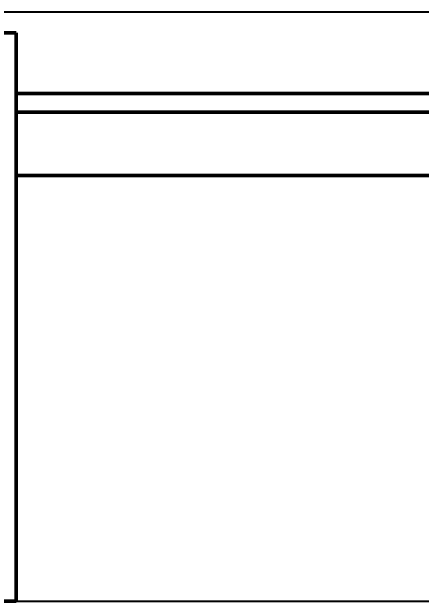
# Model space of a CAD drawing. Header units: millimetres. Extents: x -1492 to 2520, y -1551 to 1782.
# Drawn here: x 549.3 to 613.6, y 966 to 1058.8 of the extents above; entities that cross this region are included whole.
import ezdxf

# ---------------------------------------------------------------- set-up
doc = ezdxf.new("R2010")
doc.units = ezdxf.units.MM
doc.header["$LTSCALE"] = 6
doc.layers.add('Dimension (ISO)', color=7, linetype='Continuous', lineweight=25)
doc.layers.add('Visible (ISO)', color=7, linetype='Continuous', lineweight=50)
doc.styles.add('Note Text (ISO)', font='tahoma.ttf')
doc.dimstyles.new('Default (ISO)', dxfattribs={"dimscale": 6, "dimtxt": 3.5, "dimasz": 2.5, "dimexe": 3.175, "dimexo": 0, "dimgap": 0.762, "dimtad": 1, "dimrnd": 1e-08, "dimzin": 0, "dimtxsty": 'Note Text (ISO)', "dimcen": 0.09, "dimdle": 10, "dimclrd": 256, "dimclre": 256, "dimclrt": 256, "dimazin": 0, "dimtfac": 1.001486, "dimtmove": 0, "dimatfit": 3, "dimfxl": 1, "dimtolj": 1, "dimtzin": 0, "dimlwd": -1, "dimlwe": -1, "dimarcsym": 0})

# ---------------------------------------------------------------- blocks, each defined once
blk = doc.blocks.new('*D16')
at = {"layer": 'Defpoints', "color": 0, "transparency": 16777216}
for p in [(507.958, 1058.807), (549.929, 966.02), (797.647, 966.02)]:
    blk.add_point(p, dxfattribs=at)
at = {"layer": 'Dimension (ISO)', "transparency": 16777216}
for p, q in [((507.958, 1058.807), (816.697, 1058.807)), ((797.647, 1043.807), (797.647, 981.02)), ((549.929, 966.02), (816.697, 966.02))]:
    blk.add_line(p, q, dxfattribs=at)
for points in [[(795.147, 1043.807), (800.147, 1043.807), (797.647, 1058.807)], [(795.147, 981.02), (800.147, 981.02), (797.647, 966.02)]]:
    blk.add_solid(points, dxfattribs=at)
at = {"layer": 'Dimension (ISO)', "transparency": 16777216, "insert": (771.201, 997.936), "char_height": 21, "attachment_point": 1, "rotation": 90, "style": 'Note Text (ISO)'}
blk.add_mtext('\\A1;93', dxfattribs=at)

msp = doc.modelspace()

# ---------------------------------------------------------------- linework, layer by layer
at = {"layer": 'Visible (ISO)'}
for p, q in [((483.929, 1055.52), (549.929, 1055.52)), ((549.929, 1055.52), (549.929, 966.02)), ((549.929, 1045.92), (668.331, 1045.92)), ((549.929, 1043.02), (665.831, 1043.02)), ((549.929, 1033.02), (665.831, 1033.02)), ((549.929, 966.02), (483.929, 966.02))]:
    msp.add_line(p, q, dxfattribs=at)

# ---------------------------------------------------------------- dimensions: what is measured, and where the dimension line sits
at = {"layer": 'Dimension (ISO)'}
dim = msp.add_linear_dim(base=(797.647, 966.02), p1=(507.958, 1058.807), p2=(549.929, 966.02), angle=90, dimstyle='Default (ISO)', override={"dimgap": 0.762, "dimdec": 0, "dimtol": 0, "dimlim": 0, "dimtp": 0, "dimtm": 0, "dimtdec": 2, "dimtofl": 0, "dimatfit": 1}, dxfattribs=at)
dim.commit()
dim.dimension.update_dxf_attribs({"geometry": '*D16', "text_midpoint": (797.647, 1012.414), "dimtype": 160})

doc.saveas('drawing.dxf')
